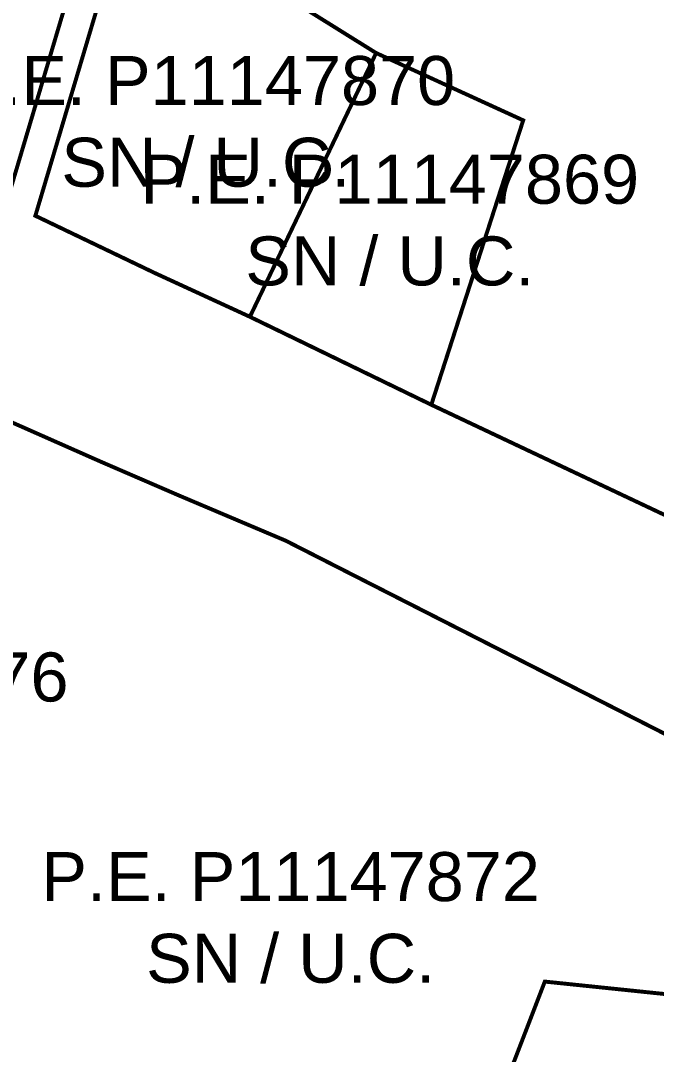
# Model space of a CAD drawing. Header units: metres. Extents: x 561401 to 594056, y 8460144 to 8508504.
# Drawn here: x 587568.2 to 587600.6, y 8498867.7 to 8498920.4 of the extents above; entities that cross this region are included whole.
import ezdxf

# ---------------------------------------------------------------- set-up
doc = ezdxf.new("R2010")
doc.units = ezdxf.units.M
for name, color, linetype in [('1.2. AFECTADOS BASE GRAFICA SUNARP', 150, 'Continuous'), ('1.2. BASE GRAFICA SUNARP', 150, 'Continuous'), ('1.3 ETIQUETA P.E. Y U.C.', 1, 'Continuous')]:
    doc.layers.add(name, color=color, linetype=linetype)
doc.styles.add('Arial', font='arial.ttf', dxfattribs={"height": 1})

msp = doc.modelspace()

# ---------------------------------------------------------------- linework, layer by layer
at = {"layer": '1.2. AFECTADOS BASE GRAFICA SUNARP', "color": 64, "linetype": 'Continuous', "lineweight": -3, "const_width": 0.2}
for points in [[(587571.164, 8498923.492), (587567.501, 8498911.176), (587551.588, 8498918.798), (587566.661, 8498950.84)], [(587620.959, 8498933.196), (587613.967, 8498907.065), (587612.137, 8498901.317), (587608.203, 8498891.845), (587589.159, 8498900.837), (587579.907, 8498905.324), (587575.08, 8498907.545), (587568.962, 8498910.476), (587572.617, 8498922.764)]]:
    msp.add_lwpolyline(points, dxfattribs=at)
for points in [[(587562.902, 8498869.394), (587564.675, 8498891.433), (587567.236, 8498900.174), (587572.324, 8498897.923), (587576.295, 8498896.207), (587581.737, 8498893.902), (587606.143, 8498881.469), (587630.403, 8498869.828), (587624.426, 8498855.65), (587622.353, 8498856.608), (587616.978, 8498845.587), (587620.445, 8498843.964), (587606.155, 8498814.508), (587595.472, 8498819.909), (587583.296, 8498841.146), (587562.902, 8498869.394)], [(587606.143, 8498881.469), (587581.737, 8498893.902), (587576.295, 8498896.207), (587572.324, 8498897.923), (587567.236, 8498900.174), (587564.675, 8498891.433), (587562.902, 8498869.394), (587583.296, 8498841.146), (587594.95, 8498871.417), (587603.179, 8498870.563), (587606.143, 8498881.469)], [(587620.445, 8498843.964), (587616.978, 8498845.587), (587613.951, 8498847.1), (587615.348, 8498849.987), (587600.437, 8498857.442), (587604.379, 8498864.377), (587606.727, 8498868.509), (587603.179, 8498870.563), (587594.95, 8498871.417), (587583.296, 8498841.146), (587595.472, 8498819.909), (587606.155, 8498814.508), (587620.445, 8498843.964)]]:
    msp.add_lwpolyline(points, close=True, dxfattribs=at)
at = {"layer": '1.2. BASE GRAFICA SUNARP', "color": 64, "linetype": 'Continuous', "lineweight": -3, "const_width": 0.2}
for points in [[(587623.743, 8498954.746), (587622.121, 8498954.743), (587586.026, 8498967.651), (587582.481, 8498949.749), (587574.939, 8498925.89), (587586.345, 8498918.778), (587593.848, 8498915.345), (587589.159, 8498900.837), (587608.203, 8498891.845), (587612.137, 8498901.317), (587613.967, 8498907.065), (587620.959, 8498933.196), (587623.743, 8498954.746)], [(587578.506, 8498942.483), (587566.661, 8498950.84), (587551.588, 8498918.798), (587567.501, 8498911.176), (587571.164, 8498923.492), (587573.495, 8498926.629), (587578.506, 8498942.483)], [(587586.345, 8498918.778), (587574.939, 8498925.89), (587572.617, 8498922.764), (587568.962, 8498910.476), (587575.08, 8498907.545), (587579.907, 8498905.324), (587586.345, 8498918.778)], [(587593.848, 8498915.345), (587586.345, 8498918.778), (587579.907, 8498905.324), (587589.159, 8498900.837), (587593.848, 8498915.345)]]:
    msp.add_lwpolyline(points, close=True, dxfattribs=at)

# ---------------------------------------------------------------- texts
at = {"layer": '1.3 ETIQUETA P.E. Y U.C.', "color": 1, "char_height": 2.5, "attachment_point": 5, "style": 'Arial'}
for s, insert in [('P.E. P11147870\\PSN / U.C.', (587577.66, 8498915.273)), ('P.E. P11147869\\PSN / U.C.', (587587.043, 8498910.238)), ('P.E. P11147876\\PSN / U.C.', (587557.937, 8498884.852)), ('P.E. P11147872\\PSN / U.C.', (587581.982, 8498874.67))]:
    msp.add_mtext(s, dxfattribs=dict(at, insert=insert))

doc.saveas('drawing.dxf')
